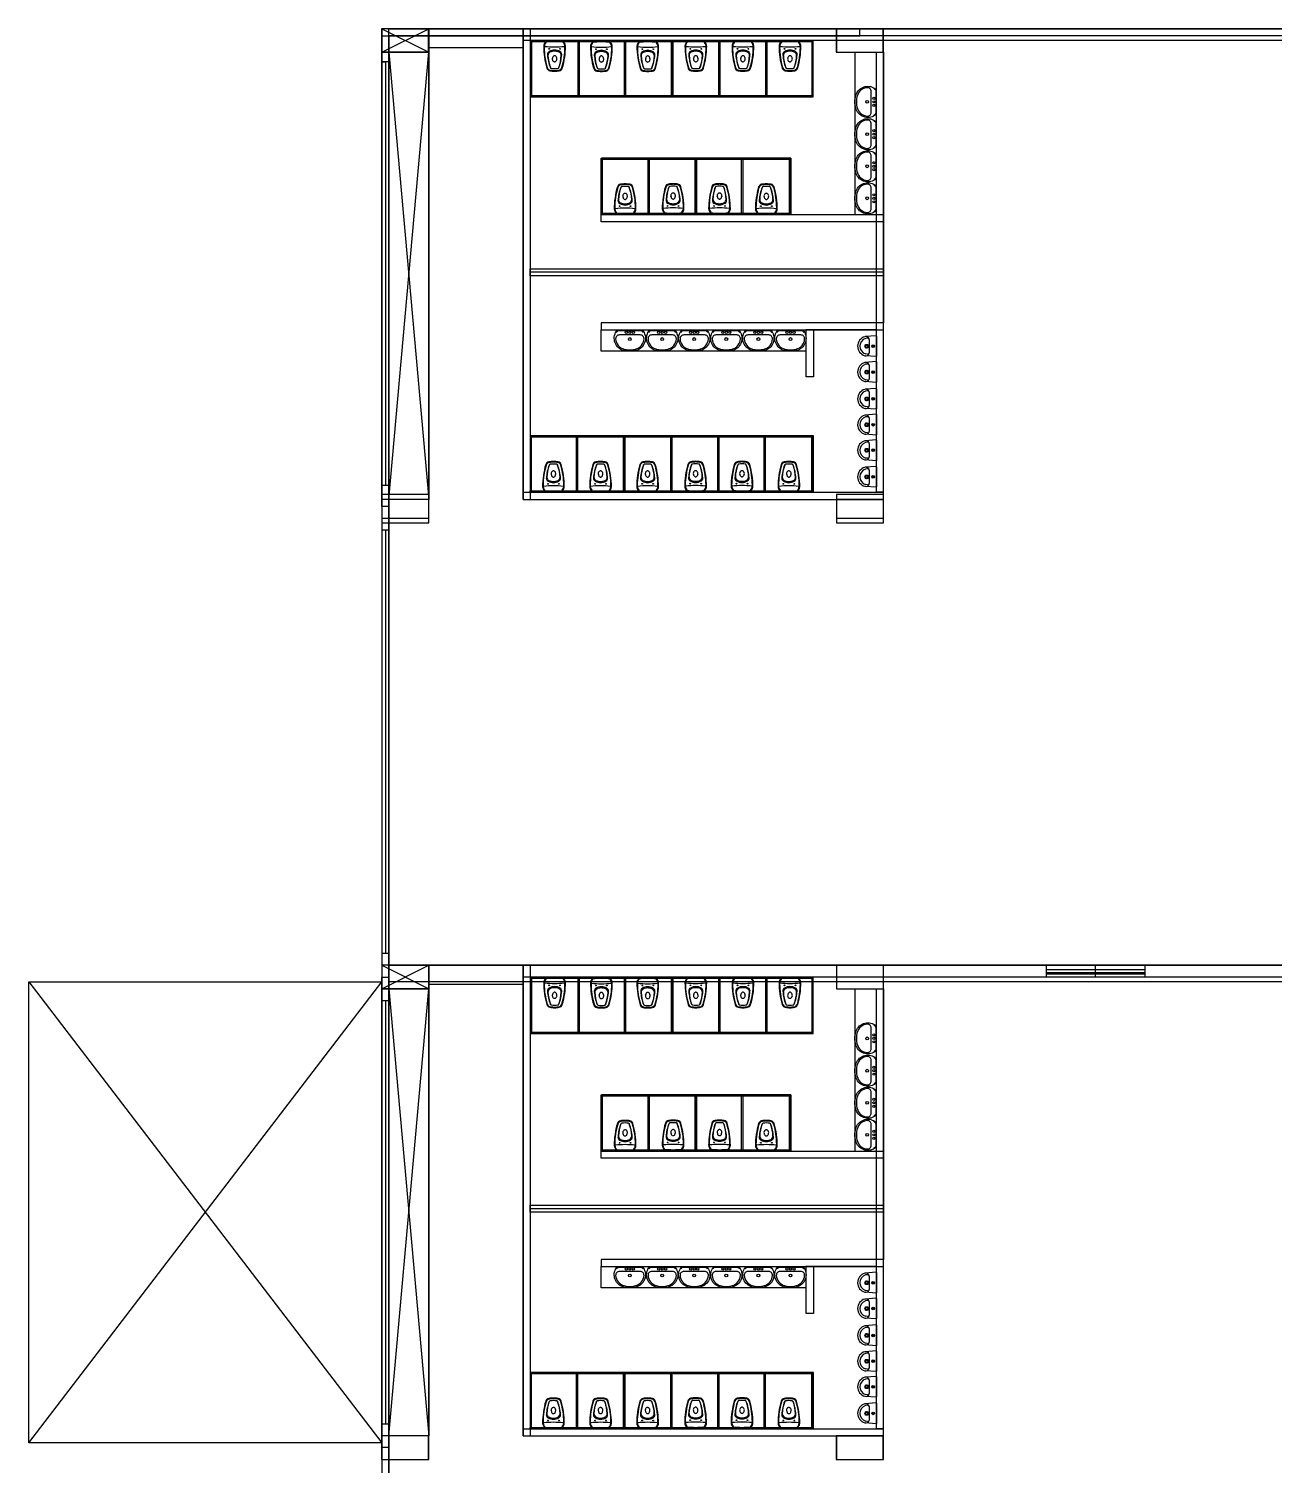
# Model space of a CAD drawing. Header units: millimetres. Extents: x 332 to 5606, y 276 to 1426.
# Drawn here: x 2764.23 to 2790.69, y 784.23 to 814.76 of the extents above; entities that cross this region are included whole.
import ezdxf

# ---------------------------------------------------------------- set-up
doc = ezdxf.new("R2010")
doc.units = ezdxf.units.MM
doc.layers.add('PEITORIL', color=5, linetype='Continuous')

# ---------------------------------------------------------------- blocks, each defined once
blk = doc.blocks.new('vaso_cx_acoplada_1')
at = {"linetype": 'Continuous'}
for centre in [(-0.111, -0.242), (0.122, -0.242)]:
    blk.add_circle(centre, 0.008, dxfattribs=at)
for centre, radius, start, end in [((-0.115, -0.184), 0.11, 136.5326, 180), ((1.375, -0.195), 1.6, 179.59, 196.6011), ((0.001, -0.212), 0.215, 171.5717, 179.2851), ((1.375, -0.195), 1.59, 180.5244, 196.1957), ((0.001, -0.212), 0.215, 163.9784, 171.5717), ((-0.204, -0.182), 0.008, 171.5717, 263.6349), ((-0.101, -0.184), 0.11, 136.5326, 164.4946), ((0.005, 1.698), 1.9, 263.6349, 270), ((-0.249, -0.065), 0.07, 321.8555, 326.3665), ((-0.183, -0.109), 0.01, 95.7172, 146.3665), ((0.005, -1.99), 1.9, 90, 95.7172), ((-0.235, -0.065), 0.07, 321.8555, 326.3665), ((-0.16, -0.118), 0.0225, 114.5237, 139.2949), ((-0.071, -0.363), 0.075, 120.5583, 184.2477), ((0.005, -0.493), 0.225, 90, 120.5583), ((0.005, -0.517), 0.225, 90, 116.109), ((0.005, -1.99), 1.9, 84.2828, 90), ((0.005, 1.698), 1.9, 270, 276.3651), ((0.005, -0.493), 0.225, 59.4417, 90), ((0.005, -0.517), 0.225, 63.891, 90), ((0.082, -0.363), 0.075, 355.7523, 59.4417), ((-1.364, -0.195), 1.59, 343.8043, 359.4756), ((-1.364, -0.195), 1.6, 343.3989, 0.41), ((0.171, -0.118), 0.0225, 40.7051, 65.4763), ((0.246, -0.065), 0.07, 213.6335, 218.1445), ((0.111, -0.184), 0.11, 15.5054, 43.4674), ((0.194, -0.109), 0.01, 33.6335, 84.2828), ((0.26, -0.065), 0.07, 213.6335, 218.1445), ((0.125, -0.184), 0.11, 0, 43.4674), ((0.215, -0.182), 0.008, 276.3651, 8.4283), ((0.01, -0.212), 0.215, 8.4283, 16.0216), ((0.01, -0.212), 0.215, 0.7149, 8.4283), ((0.852, -0.295), 1, 184.2477, 200.2598), ((-0.061, -0.382), 0.075, 116.109, 182.0289), ((0.664, -0.356), 0.8, 182.0289, 200.9188), ((0.019, -0.458), 0.0636, 167.7779, 198.8244), ((-0.038, -0.446), 0.00501, 140.0137, 160.5298), ((-0.045, -0.439), 0.00416, 309.4719, 346.4901), ((0.048, -0.453), 0.0893, 163.2777, 172.1219), ((0.022, -0.458), 0.0664, 197.8884, 217.9267), ((0.027, -0.446), 0.0677, 144.0457, 163.2777), ((0.012, -0.466), 0.0536, 217.9267, 242.0063), ((0.014, -0.437), 0.0515, 119.7295, 144.0457), ((0.005, -0.478), 0.0398, 242.0063, 270), ((0.005, -0.422), 0.0347, 90, 119.7295), ((0.005, -0.422), 0.0347, 60.2705, 90), ((0.005, -0.478), 0.0398, 270, 297.9937), ((-0.003, -0.437), 0.0515, 35.9543, 60.2705), ((-0.001, -0.466), 0.0536, 297.9937, 322.0733), ((-0.016, -0.446), 0.0677, 16.7223, 35.9543), ((-0.011, -0.458), 0.0664, 322.0733, 342.1116), ((-0.037, -0.453), 0.0893, 7.8781, 16.7223), ((0.056, -0.439), 0.00416, 193.5099, 230.5281), ((-0.008, -0.458), 0.0636, 341.1756, 12.2221), ((0.049, -0.446), 0.00501, 19.4702, 39.9863), ((-0.653, -0.356), 0.8, 339.0812, 357.9711), ((-0.841, -0.295), 1, 339.7402, 355.7523), ((0.071, -0.382), 0.075, 357.9711, 63.891), ((-0.081, -0.629), 0.08, 196.6011, 260.4041), ((-0.075, -0.616), 0.08, 196.1957, 260.8899), ((0.005, -0.117), 0.6, 260.4041, 270), ((0.005, -0.117), 0.586, 260.8899, 270), ((-0.062, -0.632), 0.026, 200.2598, 262.5367), ((-0.059, -0.633), 0.026, 200.9188, 262.8803), ((0.005, -0.117), 0.546, 262.5367, 270), ((0.005, -0.117), 0.546, 270, 277.4633), ((0.005, -0.117), 0.586, 270, 279.1101), ((0.005, -0.117), 0.6, 270, 279.5959), ((0.07, -0.633), 0.026, 277.1197, 339.0812), ((0.073, -0.632), 0.026, 277.4633, 339.7402), ((0.086, -0.616), 0.08, 279.1101, 343.8043), ((0.092, -0.629), 0.08, 279.5959, 343.3989)]:
    blk.add_arc(centre, radius, start, end, dxfattribs=at)
blk = doc.blocks.new('mictorio')
for p, q in [((-0.214, 0), (0.214, 0)), ((-0.221, -0.008), (-0.203, -0.242)), ((-0.171, -0.19), (-0.165, -0.236)), ((-0.143, -0.157), (0.143, -0.157)), ((0.171, -0.19), (0.165, -0.236)), ((0.221, -0.008), (0.203, -0.242))]:
    blk.add_line(p, q)
for centre, radius in [((-0.028, -0.196), 0.0107), ((-0.028, -0.227), 0.0107), ((0, -0.072), 0.0286), ((0, -0.072), 0.0143), ((0, -0.18), 0.0107), ((0, -0.243), 0.0107), ((0.028, -0.196), 0.0107), ((0.028, -0.227), 0.0107)]:
    blk.add_circle(centre, radius)
for centre, radius, start, end in [((-0.214, -0.007), 0.00716, 90, 184.572), ((0.214, -0.007), 0.00716, 355.428, 90), ((-0.13, -0.229), 0.0737, 108.6318, 194.8504), ((0, -0.192), 0.209, 195.6529, 344.3471), ((-0.143, -0.186), 0.0286, 90, 187.7652), ((0, -0.181), 0.174, 198.6893, 341.3107), ((0.143, -0.186), 0.0286, 352.2348, 90), ((0.13, -0.229), 0.0737, 345.1496, 71.3682)]:
    blk.add_arc(centre, radius, start, end)
blk = doc.blocks.new('lavatorio_66x45')
blk.add_lwpolyline([(-0.285, -0.029, -0.247757), (-0.23, 0), (0, 0), (0.23, 0, -0.247757), (0.285, -0.029, -0.523187), (0.129, -0.437, -0.064231), (0, -0.454, -0.064231), (-0.129, -0.437, -0.523187)], format="xyb", close=True)
for points in [[(0.122, -0.408, 0.331039), (0.301, -0.191, 0.428943), (0.221, -0.107), (0, -0.107), (-0.221, -0.107, 0.428943), (-0.301, -0.191, 0.331039), (-0.122, -0.408)], [(-0.284, -0.053, -0.019603), (-0.274, -0.037, -0.247757), (-0.23, -0.013), (0.23, -0.013, -0.247757), (0.274, -0.037, -0.019603), (0.284, -0.053, -0.064281)]]:
    blk.add_lwpolyline(points, format="xyb")
for centre, radius in [((-0.074, -0.053), 0.0234), ((0, -0.194), 0.03), ((0, -0.053), 0.0234), ((0.074, -0.053), 0.0234)]:
    blk.add_circle(centre, radius)
for start, end in [(253.4907, 270), (270, 286.5093)]:
    blk.add_arc((0, 0.053), 0.477, start, end)
blk = doc.blocks.new('PORTA')
for p, q in [((-0.09, 0), (-0.09, -2.1)), ((-0.06, 0), (-0.06, -2.1))]:
    blk.add_line(p, q)
at = {"layer": 'PEITORIL'}
for p, q in [((-0.15, 0), (-0.15, -2.1)), ((0, 0), (0, -2.1))]:
    blk.add_line(p, q, dxfattribs=at)

msp = doc.modelspace()

# ---------------------------------------------------------------- linework, layer by layer
for p, q in [((2772.728, 814.755), (2771.728, 814.755)), ((2771.728, 814.755), (2771.728, 814.255)), ((2892.035, 814.755), (2771.735, 814.755)), ((2771.735, 814.755), (2771.735, 754.455)), ((2772.735, 814.755), (2771.735, 814.755)), ((2771.885, 814.605), (2771.885, 814.755)), ((2772.728, 814.255), (2772.728, 814.755)), ((2772.735, 814.255), (2772.735, 814.755)), ((2772.735, 804.755), (2772.735, 814.755)), ((2772.735, 814.755), (2774.735, 814.755)), ((2774.735, 814.755), (2774.735, 814.255)), ((2774.735, 804.755), (2774.735, 814.755)), ((2782.385, 814.755), (2781.385, 814.755)), ((2781.385, 814.755), (2781.385, 814.255)), ((2782.392, 814.755), (2781.392, 814.755)), ((2781.392, 814.755), (2781.392, 814.255)), ((2781.885, 814.605), (2781.885, 814.755)), ((2781.885, 814.755), (2791.885, 814.755)), ((2782.385, 814.255), (2782.385, 814.755)), ((2782.392, 814.255), (2782.392, 814.755)), ((2771.735, 804.605), (2771.735, 814.605)), ((2771.735, 814.605), (2771.885, 814.605)), ((2891.885, 814.605), (2771.885, 814.605)), ((2771.885, 814.605), (2771.885, 754.605)), ((2771.885, 814.605), (2781.885, 814.605)), ((2771.728, 814.255), (2772.728, 814.255)), ((2771.735, 814.255), (2772.735, 814.255)), ((2771.885, 814.255), (2771.885, 814.055)), ((2771.885, 814.255), (2772.735, 814.255)), ((2772.735, 814.355), (2774.735, 814.355)), ((2772.735, 814.355), (2772.735, 813.955)), ((2781.385, 814.255), (2782.385, 814.255)), ((2781.392, 814.255), (2782.392, 814.255)), ((2771.885, 814.055), (2771.735, 814.055)), ((2771.735, 814.055), (2771.81, 814.055)), ((2772.735, 813.955), (2772.735, 813.555)), ((2774.735, 813.555), (2774.735, 813.155)), ((2772.735, 813.155), (2772.735, 812.755)), ((2774.735, 812.755), (2774.735, 812.355)), ((2772.735, 812.355), (2772.735, 811.955)), ((2774.735, 811.955), (2774.735, 811.555)), ((2772.735, 811.555), (2772.735, 811.155)), ((2774.735, 811.155), (2774.735, 810.755)), ((2772.735, 810.755), (2772.735, 810.355)), ((2774.735, 810.355), (2774.735, 809.955)), ((2772.735, 809.955), (2772.735, 809.555)), ((2774.735, 809.555), (2774.735, 809.155)), ((2772.735, 809.155), (2772.735, 808.755)), ((2774.735, 808.755), (2774.735, 808.355)), ((2772.735, 808.355), (2772.735, 807.955)), ((2774.735, 807.955), (2774.735, 807.555)), ((2772.735, 807.555), (2772.735, 807.155)), ((2774.735, 807.155), (2774.735, 806.755)), ((2772.735, 806.755), (2772.735, 806.355)), ((2774.735, 806.355), (2774.735, 805.955)), ((2772.735, 805.955), (2772.735, 805.555)), ((2774.735, 805.555), (2774.735, 805.155)), ((2772.735, 805.155), (2772.735, 804.755)), ((2772.735, 804.855), (2771.735, 804.855)), ((2771.735, 804.855), (2771.735, 804.355)), ((2772.735, 804.755), (2771.735, 804.755)), ((2772.735, 804.355), (2772.735, 804.855)), ((2772.735, 804.255), (2772.735, 804.755)), ((2782.392, 804.855), (2781.392, 804.855)), ((2781.392, 804.855), (2781.392, 804.355)), ((2782.392, 804.755), (2781.392, 804.755)), ((2781.392, 804.755), (2781.392, 804.255)), ((2782.392, 804.355), (2782.392, 804.855)), ((2782.392, 804.255), (2782.392, 804.755)), ((2771.885, 804.605), (2771.735, 804.605)), ((2771.735, 804.355), (2772.735, 804.355)), ((2771.885, 794.605), (2771.885, 804.605)), ((2781.392, 804.355), (2782.392, 804.355)), ((2771.735, 804.255), (2772.735, 804.255)), ((2781.392, 804.255), (2782.392, 804.255)), ((2772.735, 794.855), (2771.735, 794.855)), ((2771.735, 794.855), (2771.735, 794.355)), ((2772.735, 794.855), (2771.735, 794.855)), ((2771.735, 784.605), (2771.735, 794.605)), ((2771.735, 794.605), (2771.885, 794.605)), ((2772.735, 794.355), (2772.735, 794.855)), ((2772.735, 794.355), (2772.735, 794.855)), ((2772.735, 784.855), (2772.735, 794.855)), ((2772.735, 794.855), (2774.735, 794.855)), ((2774.735, 794.855), (2774.735, 794.355)), ((2774.735, 784.855), (2774.735, 794.855)), ((2782.392, 794.855), (2781.392, 794.855)), ((2781.392, 794.855), (2781.392, 794.355)), ((2782.392, 794.855), (2781.392, 794.855)), ((2781.392, 794.855), (2781.392, 794.355)), ((2782.392, 794.355), (2782.392, 794.855)), ((2782.392, 794.355), (2782.392, 794.855)), ((2771.735, 794.355), (2772.735, 794.355)), ((2771.735, 794.355), (2772.735, 794.355)), ((2771.885, 794.355), (2772.735, 794.355)), ((2772.735, 794.455), (2774.735, 794.455)), ((2772.735, 794.455), (2772.735, 794.055)), ((2781.392, 794.355), (2782.392, 794.355)), ((2781.392, 794.355), (2782.392, 794.355)), ((2772.735, 794.055), (2772.735, 793.655)), ((2774.735, 793.655), (2774.735, 793.255)), ((2772.735, 793.255), (2772.735, 792.855)), ((2774.735, 792.855), (2774.735, 792.455)), ((2772.735, 792.455), (2772.735, 792.055)), ((2774.735, 792.055), (2774.735, 791.655)), ((2772.735, 791.655), (2772.735, 791.255)), ((2774.735, 791.255), (2774.735, 790.855)), ((2772.735, 790.855), (2772.735, 790.455)), ((2774.735, 790.455), (2774.735, 790.055)), ((2772.735, 790.055), (2772.735, 789.655)), ((2774.735, 789.655), (2774.735, 789.255)), ((2772.735, 789.255), (2772.735, 788.855)), ((2774.735, 788.855), (2774.735, 788.455)), ((2772.735, 788.455), (2772.735, 788.055)), ((2774.735, 788.055), (2774.735, 787.655)), ((2772.735, 787.655), (2772.735, 787.255)), ((2774.735, 787.255), (2774.735, 786.855)), ((2772.735, 786.855), (2772.735, 786.455)), ((2774.735, 786.455), (2774.735, 786.055)), ((2772.735, 786.055), (2772.735, 785.655)), ((2774.735, 785.655), (2774.735, 785.255)), ((2772.735, 785.255), (2772.735, 784.855)), ((2772.728, 784.855), (2771.728, 784.855)), ((2771.728, 784.855), (2771.728, 784.355)), ((2772.735, 784.855), (2771.735, 784.855)), ((2772.728, 784.355), (2772.728, 784.855)), ((2772.735, 784.355), (2772.735, 784.855)), ((2782.385, 784.855), (2781.385, 784.855)), ((2781.385, 784.855), (2781.385, 784.355)), ((2782.392, 784.855), (2781.392, 784.855)), ((2781.392, 784.855), (2781.392, 784.355)), ((2782.385, 784.355), (2782.385, 784.855)), ((2782.392, 784.355), (2782.392, 784.855)), ((2771.885, 784.605), (2771.735, 784.605)), ((2771.885, 774.605), (2771.885, 784.605)), ((2771.728, 784.355), (2772.728, 784.355)), ((2771.735, 784.355), (2772.735, 784.355)), ((2781.385, 784.355), (2782.385, 784.355)), ((2781.392, 784.355), (2782.392, 784.355))]:
    msp.add_line(p, q)
at = {"color": 1}
for p, q in [((2771.735, 814.755), (2772.735, 814.255)), ((2771.735, 814.255), (2772.735, 814.755)), ((2772.735, 814.755), (2771.735, 814.755)), ((2772.735, 814.755), (2772.735, 814.355)), ((2772.735, 814.755), (2772.735, 814.255)), ((2774.735, 814.755), (2774.885, 814.755)), ((2774.885, 814.755), (2774.885, 804.755)), ((2782.392, 804.755), (2782.392, 814.755)), ((2881.392, 814.505), (2774.735, 814.505)), ((2772.735, 814.255), (2771.735, 814.255)), ((2771.885, 804.755), (2772.735, 814.255)), ((2772.735, 814.255), (2771.885, 814.255)), ((2771.885, 814.255), (2772.735, 804.755)), ((2772.735, 814.255), (2772.735, 804.755)), ((2774.735, 814.255), (2774.735, 804.755)), ((2772.735, 804.755), (2771.885, 804.755)), ((2774.735, 804.755), (2774.735, 804.905)), ((2774.735, 804.905), (2782.392, 804.905)), ((2774.735, 804.755), (2782.392, 804.755)), ((2771.735, 794.855), (2772.735, 794.355)), ((2771.735, 794.355), (2772.735, 794.855)), ((2772.735, 794.855), (2771.735, 794.855)), ((2772.735, 794.855), (2772.735, 794.455)), ((2772.735, 794.855), (2772.735, 794.355)), ((2774.735, 794.855), (2774.885, 794.855)), ((2881.392, 794.605), (2774.735, 794.605)), ((2774.885, 794.855), (2774.885, 784.855)), ((2782.392, 784.855), (2782.392, 794.855)), ((2772.735, 794.355), (2771.735, 794.355)), ((2771.885, 784.855), (2772.735, 794.355)), ((2772.735, 794.355), (2771.885, 794.355)), ((2771.885, 794.355), (2772.735, 784.855)), ((2772.735, 794.355), (2772.735, 784.855)), ((2774.735, 794.355), (2774.735, 784.855)), ((2771.735, 794.255), (2771.735, 784.955)), ((2772.735, 784.855), (2771.885, 784.855)), ((2774.735, 784.855), (2774.735, 785.005)), ((2774.735, 785.005), (2782.392, 785.005)), ((2774.735, 784.855), (2782.392, 784.855))]:
    msp.add_line(p, q, dxfattribs=at)
at = {"color": 3}
for p, q in [((2774.883, 814.505), (2774.883, 813.305)), ((2774.898, 814.505), (2774.883, 814.505)), ((2780.868, 814.475), (2774.883, 814.475)), ((2775.898, 814.505), (2774.898, 814.505)), ((2774.898, 814.505), (2774.898, 813.305)), ((2774.898, 814.505), (2774.898, 813.305)), ((2774.913, 814.505), (2774.913, 813.305)), ((2776.898, 814.505), (2775.898, 814.505)), ((2775.898, 814.505), (2775.898, 813.305)), ((2775.898, 814.505), (2775.928, 814.505)), ((2775.928, 814.505), (2775.928, 813.305)), ((2776.883, 814.505), (2776.883, 813.305)), ((2777.898, 814.505), (2776.898, 814.505)), ((2776.898, 814.505), (2776.898, 813.305)), ((2776.898, 814.505), (2776.898, 813.305)), ((2776.913, 814.505), (2776.913, 813.305)), ((2777.883, 814.505), (2777.883, 813.305)), ((2778.898, 814.505), (2777.898, 814.505)), ((2777.898, 814.505), (2777.898, 813.305)), ((2777.898, 814.505), (2777.898, 813.305)), ((2777.913, 814.505), (2777.913, 813.305)), ((2778.883, 814.505), (2778.883, 813.305)), ((2779.898, 814.505), (2778.898, 814.505)), ((2778.898, 814.505), (2778.898, 813.305)), ((2778.898, 814.505), (2778.898, 813.305)), ((2778.913, 814.505), (2778.913, 813.305)), ((2779.898, 814.505), (2779.883, 814.505)), ((2779.883, 814.505), (2779.883, 813.305)), ((2780.898, 814.505), (2779.898, 814.505)), ((2779.898, 814.505), (2779.898, 813.305)), ((2780.898, 814.505), (2779.898, 814.505)), ((2779.898, 814.505), (2779.913, 814.505)), ((2779.913, 814.505), (2779.913, 813.305)), ((2780.898, 814.505), (2780.868, 814.505)), ((2780.868, 814.505), (2780.868, 813.305)), ((2780.898, 813.305), (2780.898, 814.505)), ((2782.242, 804.909), (2782.242, 814.255)), ((2782.242, 814.255), (2782.392, 814.255)), ((2782.392, 814.255), (2782.392, 809.58)), ((2774.883, 813.335), (2780.898, 813.335)), ((2774.883, 813.305), (2774.898, 813.305)), ((2774.898, 813.305), (2775.898, 813.305)), ((2775.898, 813.305), (2775.898, 813.335)), ((2775.898, 813.305), (2776.898, 813.305)), ((2776.898, 813.305), (2777.898, 813.305)), ((2777.898, 813.305), (2778.898, 813.305)), ((2778.898, 813.305), (2779.898, 813.305)), ((2779.898, 813.305), (2780.898, 813.305)), ((2776.392, 810.805), (2776.392, 812.005)), ((2776.392, 812.005), (2780.422, 812.005)), ((2780.422, 811.975), (2776.392, 811.975)), ((2776.407, 810.805), (2776.407, 812.005)), ((2777.407, 812.005), (2776.407, 812.005)), ((2776.407, 810.805), (2776.407, 812.005)), ((2776.422, 810.805), (2776.422, 812.005)), ((2777.392, 810.805), (2777.392, 812.005)), ((2777.407, 810.805), (2777.407, 812.005)), ((2778.407, 812.005), (2777.407, 812.005)), ((2777.407, 810.805), (2777.407, 812.005)), ((2777.422, 810.805), (2777.422, 812.005)), ((2778.392, 810.805), (2778.392, 812.005)), ((2778.407, 810.805), (2778.407, 812.005)), ((2779.407, 812.005), (2778.407, 812.005)), ((2778.407, 810.805), (2778.407, 812.005)), ((2778.422, 810.805), (2778.422, 812.005)), ((2779.377, 810.805), (2779.377, 812.005)), ((2779.407, 810.805), (2779.407, 812.005)), ((2780.407, 812.005), (2779.407, 812.005)), ((2779.407, 812.005), (2779.407, 811.975)), ((2780.392, 810.805), (2780.392, 812.005)), ((2780.407, 810.805), (2780.407, 812.005)), ((2780.407, 810.805), (2780.407, 812.005)), ((2780.422, 812.005), (2780.407, 812.005)), ((2780.422, 810.805), (2780.422, 812.005)), ((2780.422, 812.005), (2780.422, 810.805)), ((2776.392, 810.835), (2780.422, 810.835)), ((2776.392, 810.655), (2776.392, 810.805)), ((2776.392, 810.805), (2782.392, 810.805)), ((2776.407, 810.805), (2777.407, 810.805)), ((2777.407, 810.805), (2778.407, 810.805)), ((2778.407, 810.805), (2779.407, 810.805)), ((2779.407, 810.805), (2779.377, 810.805)), ((2779.407, 810.805), (2780.407, 810.805)), ((2780.407, 810.805), (2780.422, 810.805)), ((2782.392, 810.655), (2776.392, 810.655)), ((2782.392, 809.655), (2782.392, 810.655)), ((2774.885, 809.505), (2774.885, 809.655)), ((2774.885, 809.655), (2782.392, 809.655)), ((2782.392, 809.58), (2774.885, 809.58)), ((2782.392, 804.905), (2782.392, 809.58)), ((2782.392, 809.58), (2782.392, 809.505)), ((2782.392, 809.505), (2774.885, 809.505)), ((2782.392, 809.505), (2782.392, 808.505)), ((2782.392, 808.505), (2776.392, 808.505)), ((2776.392, 808.505), (2776.392, 808.355)), ((2776.392, 808.355), (2782.392, 808.355)), ((2782.242, 808.355), (2780.742, 808.355)), ((2780.75, 807.355), (2780.75, 808.355)), ((2780.9, 808.355), (2780.9, 807.355)), ((2780.9, 807.355), (2780.75, 807.355)), ((2775.885, 806.105), (2774.885, 806.105)), ((2774.885, 806.105), (2774.885, 804.905)), ((2780.9, 806.075), (2774.885, 806.075)), ((2774.915, 804.905), (2774.915, 806.105)), ((2775.87, 804.905), (2775.87, 806.105)), ((2775.885, 804.905), (2775.885, 806.105)), ((2776.885, 806.105), (2775.885, 806.105)), ((2775.9, 804.905), (2775.9, 806.105)), ((2776.87, 804.905), (2776.87, 806.105)), ((2776.885, 804.905), (2776.885, 806.105)), ((2777.885, 806.105), (2776.885, 806.105)), ((2776.885, 804.905), (2776.885, 806.105)), ((2776.9, 804.905), (2776.9, 806.105)), ((2777.87, 804.905), (2777.87, 806.105)), ((2777.885, 804.905), (2777.885, 806.105)), ((2778.885, 806.105), (2777.885, 806.105)), ((2777.885, 804.905), (2777.885, 806.105)), ((2777.9, 804.905), (2777.9, 806.105)), ((2778.87, 804.905), (2778.87, 806.105)), ((2778.885, 804.905), (2778.885, 806.105)), ((2779.885, 806.105), (2778.885, 806.105)), ((2778.885, 804.905), (2778.885, 806.105)), ((2778.9, 804.905), (2778.9, 806.105)), ((2779.855, 804.905), (2779.855, 806.105)), ((2779.885, 804.905), (2779.885, 806.105)), ((2780.885, 806.105), (2779.885, 806.105)), ((2779.885, 806.105), (2779.885, 806.075)), ((2780.87, 804.905), (2780.87, 806.105)), ((2780.885, 804.905), (2780.885, 806.105)), ((2780.885, 804.905), (2780.885, 806.105)), ((2780.9, 806.105), (2780.885, 806.105)), ((2780.9, 804.905), (2780.9, 806.105)), ((2774.885, 804.905), (2774.885, 804.935)), ((2774.885, 804.905), (2775.885, 804.905)), ((2774.885, 804.905), (2775.885, 804.905)), ((2774.885, 804.905), (2774.915, 804.905)), ((2774.915, 804.935), (2780.9, 804.935)), ((2775.885, 804.905), (2775.87, 804.905)), ((2775.885, 804.905), (2776.885, 804.905)), ((2775.885, 804.905), (2775.9, 804.905)), ((2776.885, 804.905), (2777.885, 804.905)), ((2777.885, 804.905), (2778.885, 804.905)), ((2778.885, 804.905), (2779.885, 804.905)), ((2779.885, 804.905), (2779.855, 804.905)), ((2779.885, 804.905), (2780.885, 804.905)), ((2780.885, 804.905), (2780.9, 804.905)), ((2782.392, 804.905), (2782.242, 804.909)), ((2774.883, 794.605), (2774.883, 793.405)), ((2774.898, 794.605), (2774.883, 794.605)), ((2780.868, 794.575), (2774.883, 794.575)), ((2775.898, 794.605), (2774.898, 794.605)), ((2774.898, 794.605), (2774.898, 793.405)), ((2774.898, 794.605), (2774.898, 793.405)), ((2774.913, 794.605), (2774.913, 793.405)), ((2776.898, 794.605), (2775.898, 794.605)), ((2775.898, 794.605), (2775.898, 793.405)), ((2775.898, 794.605), (2775.928, 794.605)), ((2775.928, 794.605), (2775.928, 793.405)), ((2776.883, 794.605), (2776.883, 793.405)), ((2777.898, 794.605), (2776.898, 794.605)), ((2776.898, 794.605), (2776.898, 793.405)), ((2776.898, 794.605), (2776.898, 793.405)), ((2776.913, 794.605), (2776.913, 793.405)), ((2777.883, 794.605), (2777.883, 793.405)), ((2778.898, 794.605), (2777.898, 794.605)), ((2777.898, 794.605), (2777.898, 793.405)), ((2777.898, 794.605), (2777.898, 793.405)), ((2777.913, 794.605), (2777.913, 793.405)), ((2778.883, 794.605), (2778.883, 793.405)), ((2779.898, 794.605), (2778.898, 794.605)), ((2778.898, 794.605), (2778.898, 793.405)), ((2778.898, 794.605), (2778.898, 793.405)), ((2778.913, 794.605), (2778.913, 793.405)), ((2779.898, 794.605), (2779.883, 794.605)), ((2779.883, 794.605), (2779.883, 793.405)), ((2780.898, 794.605), (2779.898, 794.605)), ((2779.898, 794.605), (2779.898, 793.405)), ((2780.898, 794.605), (2779.898, 794.605)), ((2779.898, 794.605), (2779.913, 794.605)), ((2779.913, 794.605), (2779.913, 793.405)), ((2780.898, 794.605), (2780.868, 794.605)), ((2780.868, 794.605), (2780.868, 793.405)), ((2780.898, 793.405), (2780.898, 794.605)), ((2786.892, 794.855), (2785.842, 794.855)), ((2785.842, 794.855), (2785.842, 794.605)), ((2786.892, 794.605), (2786.892, 794.855)), ((2786.892, 794.855), (2787.942, 794.855)), ((2787.892, 794.605), (2786.892, 794.605)), ((2787.942, 794.855), (2787.942, 794.605)), ((2764.235, 784.705), (2764.235, 794.505)), ((2764.235, 794.505), (2771.735, 794.505)), ((2764.235, 794.505), (2771.735, 784.705)), ((2764.235, 784.705), (2771.735, 794.505)), ((2771.735, 794.505), (2771.735, 794.355)), ((2782.242, 785.009), (2782.242, 794.355)), ((2782.242, 794.355), (2782.392, 794.355)), ((2782.392, 794.355), (2782.392, 789.68)), ((2774.883, 793.435), (2780.898, 793.435)), ((2774.883, 793.405), (2774.898, 793.405)), ((2774.898, 793.405), (2775.898, 793.405)), ((2775.898, 793.405), (2775.898, 793.435)), ((2775.898, 793.405), (2776.898, 793.405)), ((2776.898, 793.405), (2777.898, 793.405)), ((2777.898, 793.405), (2778.898, 793.405)), ((2778.898, 793.405), (2779.898, 793.405)), ((2779.898, 793.405), (2780.898, 793.405)), ((2776.392, 790.905), (2776.392, 792.105)), ((2776.392, 792.105), (2780.422, 792.105)), ((2780.422, 792.075), (2776.392, 792.075)), ((2776.407, 790.905), (2776.407, 792.105)), ((2777.407, 792.105), (2776.407, 792.105)), ((2776.407, 790.905), (2776.407, 792.105)), ((2776.422, 790.905), (2776.422, 792.105)), ((2777.392, 790.905), (2777.392, 792.105)), ((2777.407, 790.905), (2777.407, 792.105)), ((2778.407, 792.105), (2777.407, 792.105)), ((2777.407, 790.905), (2777.407, 792.105)), ((2777.422, 790.905), (2777.422, 792.105)), ((2778.392, 790.905), (2778.392, 792.105)), ((2778.407, 790.905), (2778.407, 792.105)), ((2779.407, 792.105), (2778.407, 792.105)), ((2778.407, 790.905), (2778.407, 792.105)), ((2778.422, 790.905), (2778.422, 792.105)), ((2779.377, 790.905), (2779.377, 792.105)), ((2779.407, 790.905), (2779.407, 792.105)), ((2780.407, 792.105), (2779.407, 792.105)), ((2779.407, 792.105), (2779.407, 792.075)), ((2780.392, 790.905), (2780.392, 792.105)), ((2780.407, 790.905), (2780.407, 792.105)), ((2780.407, 790.905), (2780.407, 792.105)), ((2780.422, 792.105), (2780.407, 792.105)), ((2780.422, 790.905), (2780.422, 792.105)), ((2780.422, 792.105), (2780.422, 790.905)), ((2776.392, 790.935), (2780.422, 790.935)), ((2776.392, 790.755), (2776.392, 790.905)), ((2776.392, 790.905), (2782.392, 790.905)), ((2776.407, 790.905), (2777.407, 790.905)), ((2777.407, 790.905), (2778.407, 790.905)), ((2778.407, 790.905), (2779.407, 790.905)), ((2779.407, 790.905), (2779.377, 790.905)), ((2779.407, 790.905), (2780.407, 790.905)), ((2780.407, 790.905), (2780.422, 790.905)), ((2782.392, 790.755), (2776.392, 790.755)), ((2782.392, 789.755), (2782.392, 790.755)), ((2774.885, 789.605), (2774.885, 789.755)), ((2774.885, 789.755), (2782.392, 789.755)), ((2782.392, 789.68), (2774.885, 789.68)), ((2782.392, 789.605), (2774.885, 789.605)), ((2782.392, 785.005), (2782.392, 789.68)), ((2782.392, 789.68), (2782.392, 789.605)), ((2782.392, 789.605), (2782.392, 788.605)), ((2782.392, 788.605), (2776.392, 788.605)), ((2776.392, 788.605), (2776.392, 788.455)), ((2776.392, 788.455), (2782.392, 788.455)), ((2782.242, 788.455), (2780.742, 788.455)), ((2780.75, 787.455), (2780.75, 788.455)), ((2780.9, 788.455), (2780.9, 787.455)), ((2780.9, 787.455), (2780.75, 787.455)), ((2775.885, 786.205), (2774.885, 786.205)), ((2774.885, 786.205), (2774.885, 785.005)), ((2780.9, 786.175), (2774.885, 786.175)), ((2774.915, 785.005), (2774.915, 786.205)), ((2775.87, 785.005), (2775.87, 786.205)), ((2775.885, 785.005), (2775.885, 786.205)), ((2776.885, 786.205), (2775.885, 786.205)), ((2775.9, 785.005), (2775.9, 786.205)), ((2776.87, 785.005), (2776.87, 786.205)), ((2776.885, 785.005), (2776.885, 786.205)), ((2777.885, 786.205), (2776.885, 786.205)), ((2776.885, 785.005), (2776.885, 786.205)), ((2776.9, 785.005), (2776.9, 786.205)), ((2777.87, 785.005), (2777.87, 786.205)), ((2777.885, 785.005), (2777.885, 786.205)), ((2778.885, 786.205), (2777.885, 786.205)), ((2777.885, 785.005), (2777.885, 786.205)), ((2777.9, 785.005), (2777.9, 786.205)), ((2778.87, 785.005), (2778.87, 786.205)), ((2778.885, 785.005), (2778.885, 786.205)), ((2779.885, 786.205), (2778.885, 786.205)), ((2778.885, 785.005), (2778.885, 786.205)), ((2778.9, 785.005), (2778.9, 786.205)), ((2779.855, 785.005), (2779.855, 786.205)), ((2779.885, 785.005), (2779.885, 786.205)), ((2780.885, 786.205), (2779.885, 786.205)), ((2779.885, 786.205), (2779.885, 786.175)), ((2780.87, 785.005), (2780.87, 786.205)), ((2780.885, 785.005), (2780.885, 786.205)), ((2780.885, 785.005), (2780.885, 786.205)), ((2780.9, 786.205), (2780.885, 786.205)), ((2780.9, 785.005), (2780.9, 786.205)), ((2771.735, 784.855), (2771.735, 784.705)), ((2774.885, 785.005), (2774.885, 785.035)), ((2774.885, 785.005), (2775.885, 785.005)), ((2774.885, 785.005), (2775.885, 785.005)), ((2774.885, 785.005), (2774.915, 785.005)), ((2774.915, 785.035), (2780.9, 785.035)), ((2775.885, 785.005), (2775.87, 785.005)), ((2775.885, 785.005), (2776.885, 785.005)), ((2775.885, 785.005), (2775.9, 785.005)), ((2776.885, 785.005), (2777.885, 785.005)), ((2777.885, 785.005), (2778.885, 785.005)), ((2778.885, 785.005), (2779.885, 785.005)), ((2779.885, 785.005), (2779.855, 785.005)), ((2779.885, 785.005), (2780.885, 785.005)), ((2780.885, 785.005), (2780.9, 785.005)), ((2782.392, 785.005), (2782.242, 785.009)), ((2771.735, 784.705), (2764.235, 784.705))]:
    msp.add_line(p, q, dxfattribs=at)
at = {"color": 7, "true_color": 0xffffff}
for p, q in [((2781.787, 810.805), (2781.787, 814.255)), ((2776.392, 807.903), (2776.392, 808.355)), ((2780.75, 807.903), (2776.392, 807.903)), ((2891.885, 794.855), (2771.885, 794.855)), ((2781.787, 790.905), (2781.787, 794.355)), ((2776.392, 788.003), (2776.392, 788.455)), ((2780.75, 788.003), (2776.392, 788.003))]:
    msp.add_line(p, q, dxfattribs=at)
at = {"color": 5}
for p, q in [((2771.885, 814.055), (2771.735, 814.055)), ((2771.81, 814.055), (2771.81, 805.055)), ((2771.735, 805.055), (2771.885, 805.055)), ((2771.735, 804.105), (2771.885, 804.105)), ((2771.81, 804.105), (2771.81, 795.105)), ((2771.885, 795.105), (2771.735, 795.105)), ((2771.735, 794.105), (2771.885, 794.105)), ((2771.81, 794.105), (2771.81, 785.105)), ((2771.885, 785.105), (2771.735, 785.105))]:
    msp.add_line(p, q, dxfattribs=at)
at = {"color": 1, "lineweight": -3}
for points in [[(2771.885, 814.755), (2891.885, 814.755), (2891.885, 794.505), (2771.885, 794.505)], [(2771.885, 794.855), (2891.885, 794.855), (2891.885, 774.605), (2771.885, 774.605)]]:
    msp.add_lwpolyline(points, close=True, dxfattribs=at)

# ---------------------------------------------------------------- block references
at = {"color": 3}
for name, p in [('vaso_cx_acoplada_1', (2775.398, 814.57)), ('vaso_cx_acoplada_1', (2776.393, 814.565)), ('vaso_cx_acoplada_1', (2777.378, 814.565)), ('vaso_cx_acoplada_1', (2778.398, 814.57)), ('vaso_cx_acoplada_1', (2779.398, 814.57)), ('vaso_cx_acoplada_1', (2780.398, 814.57)), ('lavatorio_66x45', (2777.002, 808.355)), ('lavatorio_66x45', (2777.689, 808.355)), ('lavatorio_66x45', (2778.37, 808.355)), ('lavatorio_66x45', (2779.051, 808.355)), ('lavatorio_66x45', (2779.732, 808.355)), ('lavatorio_66x45', (2780.414, 808.355)), ('vaso_cx_acoplada_1', (2775.398, 794.67)), ('vaso_cx_acoplada_1', (2776.393, 794.665)), ('vaso_cx_acoplada_1', (2777.378, 794.665)), ('vaso_cx_acoplada_1', (2778.398, 794.67)), ('vaso_cx_acoplada_1', (2779.398, 794.67)), ('vaso_cx_acoplada_1', (2780.398, 794.67)), ('lavatorio_66x45', (2777.002, 788.455)), ('lavatorio_66x45', (2777.689, 788.455)), ('lavatorio_66x45', (2778.37, 788.455)), ('lavatorio_66x45', (2779.051, 788.455)), ('lavatorio_66x45', (2779.732, 788.455)), ('lavatorio_66x45', (2780.414, 788.455))]:
    msp.add_blockref(name, p, dxfattribs=at)
for name, p, rotation in [('lavatorio_66x45', (2782.237, 813.201), 270), ('lavatorio_66x45', (2782.237, 812.514), 270), ('lavatorio_66x45', (2782.237, 811.833), 270), ('vaso_cx_acoplada_1', (2776.907, 810.741), 179.999999999994), ('vaso_cx_acoplada_1', (2777.927, 810.746), 179.999999999994), ('vaso_cx_acoplada_1', (2778.912, 810.746), 179.999999999994), ('vaso_cx_acoplada_1', (2779.907, 810.741), 179.999999999994), ('lavatorio_66x45', (2782.237, 811.152), 270), ('mictorio', (2782.242, 808.009), 270), ('mictorio', (2782.242, 807.46), 270), ('mictorio', (2782.242, 806.89), 270), ('mictorio', (2782.242, 806.341), 270), ('mictorio', (2782.242, 805.798), 270), ('vaso_cx_acoplada_1', (2775.385, 804.841), 179.999999999994), ('vaso_cx_acoplada_1', (2776.385, 804.841), 179.999999999994), ('vaso_cx_acoplada_1', (2777.385, 804.841), 179.999999999994), ('vaso_cx_acoplada_1', (2778.405, 804.846), 179.999999999994), ('vaso_cx_acoplada_1', (2779.39, 804.846), 179.999999999994), ('vaso_cx_acoplada_1', (2780.385, 804.841), 179.999999999994), ('mictorio', (2782.242, 805.233), 270), ('PORTA', (2787.942, 794.605), 270), ('lavatorio_66x45', (2782.237, 793.301), 270), ('lavatorio_66x45', (2782.237, 792.614), 270), ('lavatorio_66x45', (2782.237, 791.933), 270), ('vaso_cx_acoplada_1', (2776.907, 790.841), 179.999999999994), ('vaso_cx_acoplada_1', (2777.927, 790.846), 179.999999999994), ('vaso_cx_acoplada_1', (2778.912, 790.846), 179.999999999994), ('vaso_cx_acoplada_1', (2779.907, 790.841), 179.999999999994), ('lavatorio_66x45', (2782.237, 791.252), 270), ('mictorio', (2782.242, 788.109), 270), ('mictorio', (2782.242, 787.56), 270), ('mictorio', (2782.242, 786.99), 270), ('mictorio', (2782.242, 786.441), 270), ('mictorio', (2782.242, 785.898), 270), ('vaso_cx_acoplada_1', (2775.385, 784.941), 179.999999999994), ('vaso_cx_acoplada_1', (2776.385, 784.941), 179.999999999994), ('vaso_cx_acoplada_1', (2777.385, 784.941), 179.999999999994), ('vaso_cx_acoplada_1', (2778.405, 784.946), 179.999999999994), ('vaso_cx_acoplada_1', (2779.39, 784.946), 179.999999999994), ('vaso_cx_acoplada_1', (2780.385, 784.941), 179.999999999994), ('mictorio', (2782.242, 785.333), 270)]:
    msp.add_blockref(name, p, dxfattribs=dict(at, rotation=rotation))

doc.saveas('drawing.dxf')
